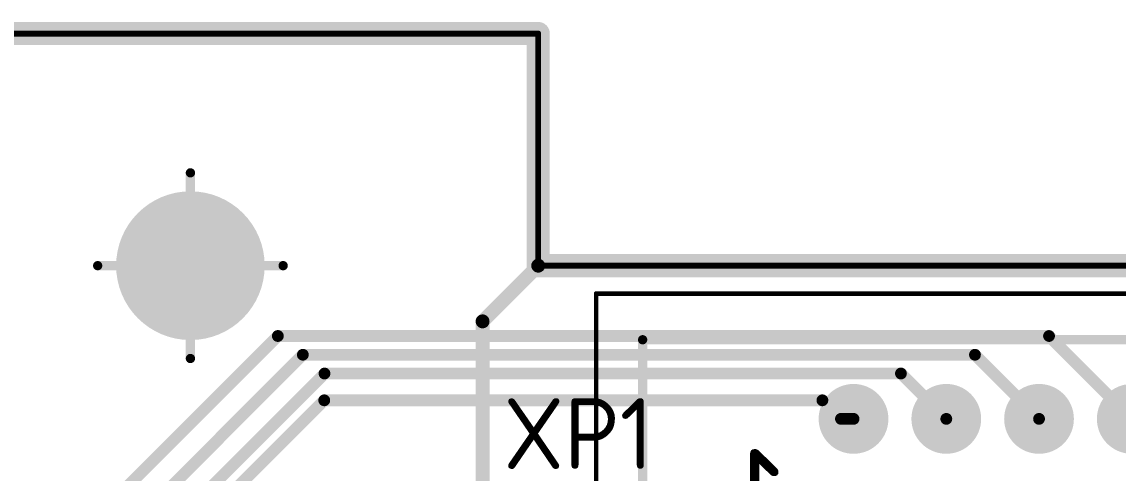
# Model space of a CAD drawing. Header units: inches. Extents: x 0 to 220, y 0 to 115.
# Drawn here: x 121.37 to 145, y 105.53 to 115.25 of the extents above; entities that cross this region are included whole.
import ezdxf

# ---------------------------------------------------------------- set-up
doc = ezdxf.new("R2010")
doc.units = ezdxf.units.IN
for name, color, linetype in [('Bottom Layer- Bottom', 5, 'Continuous'), ('Bottom Overlay- Bot Silk', 54, 'Continuous'), ('Bottom Solder- Bot Mask', 6, 'Continuous'), ('Keep-Out Layer- Board', 6, 'Continuous'), ('Mechanical 1- Top Assy', 6, 'Continuous'), ('Mechanical 15', 56, 'Continuous'), ('Mechanical 5- Help', 56, 'Continuous'), ('Multi-Layer', 9, 'Continuous'), ('Top Layer- Top', 1, 'Continuous'), ('Top Overlay- Top Silk', 2, 'Continuous'), ('Top Solder- Top Mask', 216, 'Continuous')]:
    doc.layers.add(name, color=color, linetype=linetype)
doc.styles.add('GOST type B', font='', dxfattribs={"height": 0.2})
doc.styles.get('GOST type B').set_extended_font_data('GOST type B')

# ---------------------------------------------------------------- blocks, each defined once
blk = doc.blocks.new('DS1014_16S_40')
at = {"layer": 'Bottom Layer- Bottom'}
h = blk.add_hatch(color=7, dxfattribs=at)
edge = h.paths.add_edge_path()
edge.add_arc((0, 2), 0.65, 0, 360)
h = blk.add_hatch(color=7, dxfattribs=at)
edge = h.paths.add_edge_path()
edge.add_arc((2, 2), 0.65, 0, 360)
h = blk.add_hatch(color=7, dxfattribs=at)
edge = h.paths.add_edge_path()
edge.add_arc((4, 2), 0.65, 0, 360)
h = blk.add_hatch(color=7, dxfattribs=at)
edge = h.paths.add_edge_path()
edge.add_arc((6, 2), 0.65, 0, 360)
at = {"layer": 'Bottom Solder- Bot Mask'}
h = blk.add_hatch(color=7, dxfattribs=at)
edge = h.paths.add_edge_path()
edge.add_arc((0, 2), 0.752, 0, 360)
h = blk.add_hatch(color=7, dxfattribs=at)
edge = h.paths.add_edge_path()
edge.add_arc((2, 2), 0.752, 0, 360)
h = blk.add_hatch(color=7, dxfattribs=at)
edge = h.paths.add_edge_path()
edge.add_arc((4, 2), 0.752, 0, 360)
h = blk.add_hatch(color=7, dxfattribs=at)
edge = h.paths.add_edge_path()
edge.add_arc((6, 2), 0.752, 0, 360)
at = {"layer": 'Multi-Layer'}
h = blk.add_hatch(color=9, dxfattribs=at)
edge = h.paths.add_edge_path()
edge.add_arc((0, 2), 0.65, 0, 360)
h = blk.add_hatch(color=9, dxfattribs=at)
edge = h.paths.add_edge_path()
edge.add_arc((2, 2), 0.65, 0, 360)
h = blk.add_hatch(color=9, dxfattribs=at)
edge = h.paths.add_edge_path()
edge.add_arc((4, 2), 0.65, 0, 360)
h = blk.add_hatch(color=9, dxfattribs=at)
edge = h.paths.add_edge_path()
edge.add_arc((6, 2), 0.65, 0, 360)
at = {"layer": 'Top Layer- Top'}
h = blk.add_hatch(color=7, dxfattribs=at)
edge = h.paths.add_edge_path()
edge.add_arc((0, 2), 0.65, 0, 360)
h = blk.add_hatch(color=7, dxfattribs=at)
edge = h.paths.add_edge_path()
edge.add_arc((2, 2), 0.65, 0, 360)
h = blk.add_hatch(color=7, dxfattribs=at)
edge = h.paths.add_edge_path()
edge.add_arc((4, 2), 0.65, 0, 360)
h = blk.add_hatch(color=7, dxfattribs=at)
edge = h.paths.add_edge_path()
edge.add_arc((6, 2), 0.65, 0, 360)
at = {"layer": 'Top Solder- Top Mask'}
h = blk.add_hatch(color=7, dxfattribs=at)
edge = h.paths.add_edge_path()
edge.add_arc((0, 2), 0.752, 0, 360)
h = blk.add_hatch(color=7, dxfattribs=at)
edge = h.paths.add_edge_path()
edge.add_arc((2, 2), 0.752, 0, 360)
h = blk.add_hatch(color=7, dxfattribs=at)
edge = h.paths.add_edge_path()
edge.add_arc((4, 2), 0.752, 0, 360)
h = blk.add_hatch(color=7, dxfattribs=at)
edge = h.paths.add_edge_path()
edge.add_arc((6, 2), 0.752, 0, 360)
at = {"layer": 'Mechanical 1- Top Assy'}
for points in [[(-4.548, -1.694, 0.2, 0.2, 0), (-4.548, 3.704, 0.2, 0.2, 0)], [(-4.548, 3.704, 0.2, 0.2, 0), (18.5, 3.704, 0.2, 0.2, 0)]]:
    blk.add_lwpolyline(points, format="xyseb", dxfattribs=at)
blk.add_lwpolyline([(-4.598, 3.704, 0.1, 0.1, 1), (-4.498, 3.704, 0.1, 0.1, 1)], format="xyseb", close=True, dxfattribs=at)
blk.add_lwpolyline([(-4.598, 3.704, 0.1, 0.1, 1), (-4.498, 3.704, 0.1, 0.1, 1)], format="xyseb", close=True, dxfattribs=at)
at = {"layer": 'Mechanical 15'}
for points in [[(-5.55, -2.7, 0.1, 0.1, 0), (-5.55, 4.7, 0.1, 0.1, 0)], [(-5.55, 4.7, 0.1, 0.1, 0), (19.5, 4.7, 0.1, 0.1, 0)]]:
    blk.add_lwpolyline(points, format="xyseb", dxfattribs=at)
blk.add_lwpolyline([(-5.575, 4.7, 0.05, 0.05, 1), (-5.525, 4.7, 0.05, 0.05, 1)], format="xyseb", close=True, dxfattribs=at)
blk.add_lwpolyline([(-5.575, 4.7, 0.05, 0.05, 1), (-5.525, 4.7, 0.05, 0.05, 1)], format="xyseb", close=True, dxfattribs=at)
at = {"layer": 'Top Overlay- Top Silk'}
for points in [[(-4.548, -1.694, 0.2, 0.2, 0), (-4.548, 3.704, 0.2, 0.2, 0)], [(-4.548, 3.704, 0.2, 0.2, 0), (18.5, 3.704, 0.2, 0.2, 0)]]:
    blk.add_lwpolyline(points, format="xyseb", dxfattribs=at)
blk.add_lwpolyline([(-4.598, 3.704, 0.1, 0.1, 1), (-4.498, 3.704, 0.1, 0.1, 1)], format="xyseb", close=True, dxfattribs=at)
blk.add_lwpolyline([(-4.598, 3.704, 0.1, 0.1, 1), (-4.498, 3.704, 0.1, 0.1, 1)], format="xyseb", close=True, dxfattribs=at)

msp = doc.modelspace()

# ---------------------------------------------------------------- hatches: boundary and pattern name
at = {"layer": 'Bottom Layer- Bottom'}
h = msp.add_hatch(color=7, dxfattribs=at)
edge = h.paths.add_edge_path()
edge.add_arc((125, 110), 1.5, 0, 360)
at = {"layer": 'Bottom Solder- Bot Mask'}
h = msp.add_hatch(color=7, dxfattribs=at)
edge = h.paths.add_edge_path()
edge.add_arc((125, 110), 1.602, 0, 360)
at = {"layer": 'Multi-Layer'}
h = msp.add_hatch(color=9, dxfattribs=at)
edge = h.paths.add_edge_path()
edge.add_arc((125, 110), 1.5, 0, 360)
at = {"layer": 'Top Layer- Top'}
h = msp.add_hatch(color=7, dxfattribs=at)
edge = h.paths.add_edge_path()
edge.add_arc((125, 110), 1.5, 0, 360)
at = {"layer": 'Top Solder- Top Mask'}
h = msp.add_hatch(color=7, dxfattribs=at)
edge = h.paths.add_edge_path()
edge.add_arc((125, 110), 1.602, 0, 360)

# ---------------------------------------------------------------- linework, layer by layer
at = {"layer": 'Keep-Out Layer- Board'}
for points in [[(0, 115, 0.5, 0.5, 0), (132.5, 115, 0.5, 0.5, 0)], [(132.5, 110, 0.5, 0.5, 0), (132.5, 115, 0.5, 0.5, 0)], [(0, 115, 0.127, 0.127, 0), (132.5, 115, 0.127, 0.127, 0)], [(132.5, 110, 0.127, 0.127, 0), (132.5, 115, 0.127, 0.127, 0)], [(132.5, 110, 0.5, 0.5, 0), (162.5, 110, 0.5, 0.5, 0)], [(132.5, 110, 0.127, 0.127, 0), (162.5, 110, 0.127, 0.127, 0)]]:
    msp.add_lwpolyline(points, format="xyseb", dxfattribs=at)
for points in [[(132.375, 115, 0.25, 0.25, 1), (132.625, 115, 0.25, 0.25, 1)], [(132.375, 115, 0.25, 0.25, 1), (132.625, 115, 0.25, 0.25, 1)], [(132.468, 115, 0.0635, 0.0635, 1), (132.532, 115, 0.0635, 0.0635, 1)], [(132.468, 115, 0.0635, 0.0635, 1), (132.532, 115, 0.0635, 0.0635, 1)], [(132.375, 110, 0.25, 0.25, 1), (132.625, 110, 0.25, 0.25, 1)], [(132.375, 110, 0.25, 0.25, 1), (132.625, 110, 0.25, 0.25, 1)], [(132.468, 110, 0.0635, 0.0635, 1), (132.532, 110, 0.0635, 0.0635, 1)], [(132.468, 110, 0.0635, 0.0635, 1), (132.532, 110, 0.0635, 0.0635, 1)]]:
    msp.add_lwpolyline(points, format="xyseb", close=True, dxfattribs=at)
at = {"layer": 'Mechanical 5- Help'}
for points in [[(125, 108, 0.2, 0.2, 0), (125, 112, 0.2, 0.2, 0)], [(123, 110, 0.2, 0.2, 0), (127, 110, 0.2, 0.2, 0)]]:
    msp.add_lwpolyline(points, format="xyseb", dxfattribs=at)
for points in [[(124.95, 112, 0.1, 0.1, 1), (125.05, 112, 0.1, 0.1, 1)], [(122.95, 110, 0.1, 0.1, 1), (123.05, 110, 0.1, 0.1, 1)], [(126.95, 110, 0.1, 0.1, 1), (127.05, 110, 0.1, 0.1, 1)], [(124.95, 108, 0.1, 0.1, 1), (125.05, 108, 0.1, 0.1, 1)]]:
    msp.add_lwpolyline(points, format="xyseb", close=True, dxfattribs=at)
at = {"layer": 'Top Layer- Top'}
for points in [[(116.041, 97.641, 0.254, 0.254, 0), (126.885, 108.485, 0.254, 0.254, 0)], [(126.885, 108.485, 0.254, 0.254, 0), (143.515, 108.485, 0.254, 0.254, 0)], [(143.515, 108.485, 0.254, 0.254, 0), (145.3, 106.7, 0.254, 0.254, 0)], [(116.157, 96.814, 0.254, 0.254, 0), (127.424, 108.081, 0.254, 0.254, 0)], [(127.424, 108.081, 0.254, 0.254, 0), (141.919, 108.081, 0.254, 0.254, 0)], [(141.919, 108.081, 0.254, 0.254, 0), (143.3, 106.7, 0.254, 0.254, 0)], [(114.304, 94.089, 0.254, 0.254, 0), (127.892, 107.677, 0.254, 0.254, 0)], [(127.892, 107.677, 0.254, 0.254, 0), (140.323, 107.677, 0.254, 0.254, 0)], [(140.323, 107.677, 0.254, 0.254, 0), (141.3, 106.7, 0.254, 0.254, 0)], [(114.708, 93.922, 0.254, 0.254, 0), (127.886, 107.1, 0.254, 0.254, 0)], [(127.886, 107.1, 0.254, 0.254, 0), (138.628, 107.1, 0.254, 0.254, 0)], [(138.628, 107.1, 0.254, 0.254, 0), (139.028, 106.7, 0.254, 0.254, 0)], [(139.028, 106.7, 0.254, 0.254, 0), (139.3, 106.7, 0.254, 0.254, 0)]]:
    msp.add_lwpolyline(points, format="xyseb", dxfattribs=at)
for points in [[(126.822, 108.485, 0.127, 0.127, 1), (126.949, 108.485, 0.127, 0.127, 1)], [(126.822, 108.485, 0.127, 0.127, 1), (126.949, 108.485, 0.127, 0.127, 1)], [(143.452, 108.485, 0.127, 0.127, 1), (143.579, 108.485, 0.127, 0.127, 1)], [(143.452, 108.485, 0.127, 0.127, 1), (143.579, 108.485, 0.127, 0.127, 1)], [(127.361, 108.081, 0.127, 0.127, 1), (127.488, 108.081, 0.127, 0.127, 1)], [(127.361, 108.081, 0.127, 0.127, 1), (127.488, 108.081, 0.127, 0.127, 1)], [(141.855, 108.081, 0.127, 0.127, 1), (141.982, 108.081, 0.127, 0.127, 1)], [(141.855, 108.081, 0.127, 0.127, 1), (141.982, 108.081, 0.127, 0.127, 1)], [(127.828, 107.677, 0.127, 0.127, 1), (127.955, 107.677, 0.127, 0.127, 1)], [(127.828, 107.677, 0.127, 0.127, 1), (127.955, 107.677, 0.127, 0.127, 1)], [(140.259, 107.677, 0.127, 0.127, 1), (140.386, 107.677, 0.127, 0.127, 1)], [(140.259, 107.677, 0.127, 0.127, 1), (140.386, 107.677, 0.127, 0.127, 1)], [(127.823, 107.1, 0.127, 0.127, 1), (127.95, 107.1, 0.127, 0.127, 1)], [(127.823, 107.1, 0.127, 0.127, 1), (127.95, 107.1, 0.127, 0.127, 1)], [(138.565, 107.1, 0.127, 0.127, 1), (138.692, 107.1, 0.127, 0.127, 1)], [(138.565, 107.1, 0.127, 0.127, 1), (138.692, 107.1, 0.127, 0.127, 1)], [(138.965, 106.7, 0.127, 0.127, 1), (139.092, 106.7, 0.127, 0.127, 1)], [(138.965, 106.7, 0.127, 0.127, 1), (139.092, 106.7, 0.127, 0.127, 1)], [(139.237, 106.7, 0.127, 0.127, 1), (139.364, 106.7, 0.127, 0.127, 1)], [(141.237, 106.7, 0.127, 0.127, 1), (141.364, 106.7, 0.127, 0.127, 1)], [(143.237, 106.7, 0.127, 0.127, 1), (143.364, 106.7, 0.127, 0.127, 1)]]:
    msp.add_lwpolyline(points, format="xyseb", close=True, dxfattribs=at)
at = {"layer": 'Top Overlay- Top Silk'}
for points in [[(131.3, 108.8, 0.3, 0.3, 0), (132.5, 110, 0.3, 0.3, 0)], [(131.3, 103.8, 0.3, 0.3, 0), (131.3, 108.8, 0.3, 0.3, 0)]]:
    msp.add_lwpolyline(points, format="xyseb", dxfattribs=at)
for points in [[(132.425, 110, 0.15, 0.15, 1), (132.575, 110, 0.15, 0.15, 1)], [(131.225, 108.8, 0.15, 0.15, 1), (131.375, 108.8, 0.15, 0.15, 1)], [(131.225, 108.8, 0.15, 0.15, 1), (131.375, 108.8, 0.15, 0.15, 1)]]:
    msp.add_lwpolyline(points, format="xyseb", close=True, dxfattribs=at)

# ---------------------------------------------------------------- block references
msp.add_blockref('DS1014_16S_40', (139.3, 104.7))

# ---------------------------------------------------------------- texts
at = {"layer": 'Bottom Overlay- Bot Silk', "style": 'GOST type B', "text_generation_flag": 2}
msp.add_text('1', height=2, dxfattribs=at).set_placement((137.75, 104.05))
at = {"layer": 'Top Overlay- Top Silk', "style": 'GOST type B'}
msp.add_text('XP1', height=1.524, dxfattribs=at).set_placement((131.748, 105.621))

doc.saveas('drawing.dxf')
